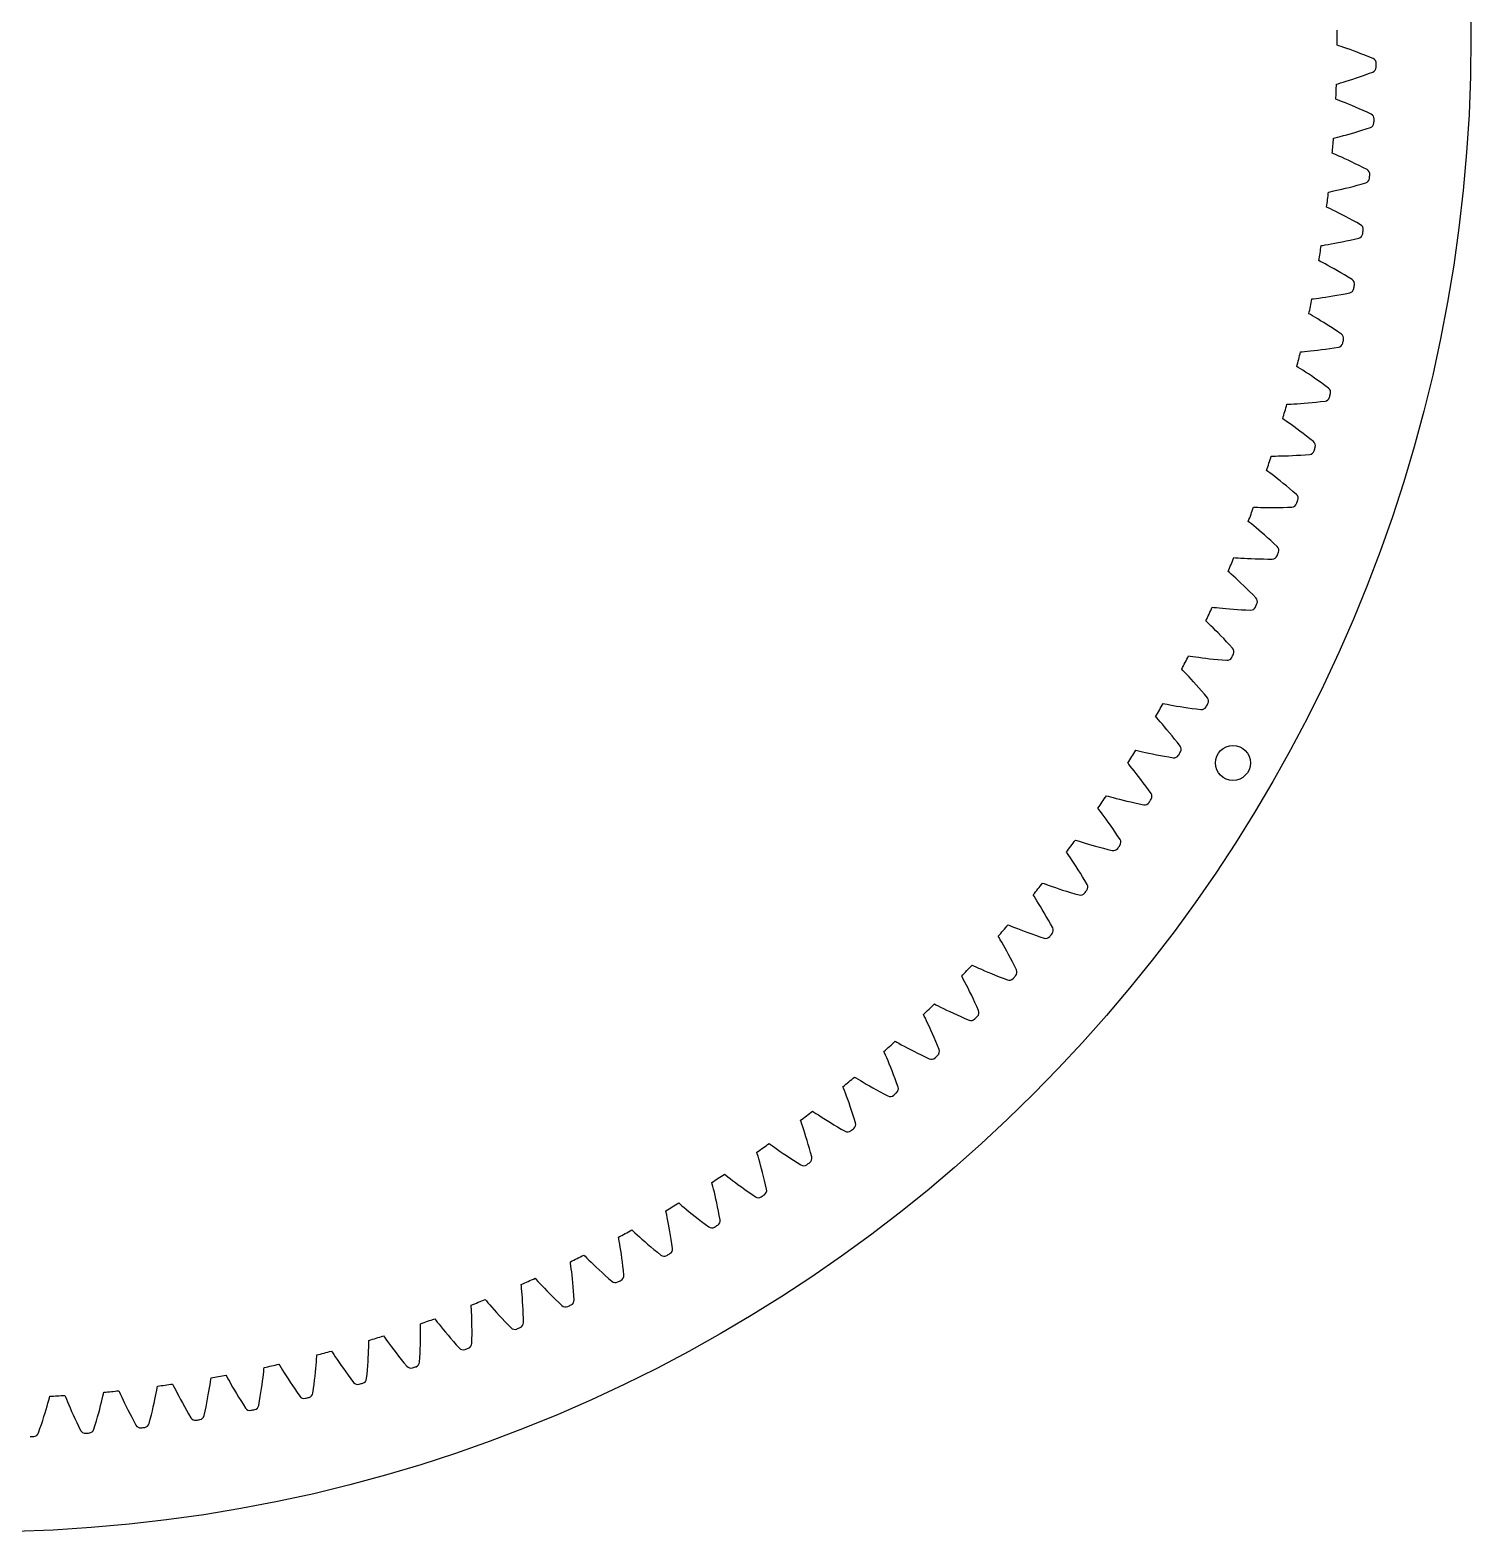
# Model space of a CAD drawing. Header units: millimetres. Extents: x -128 to 128, y -128 to 128.
# Drawn here: x 4.6 to 128.5, y -128.5 to 0.7 of the extents above; entities that cross this region are included whole.
import ezdxf

# ---------------------------------------------------------------- set-up
doc = ezdxf.new("R2010")
doc.units = ezdxf.units.MM

msp = doc.modelspace()

# ---------------------------------------------------------------- linework, layer by layer
at = {"layer": 'fixed_ring'}
for p, q in [((117.134997, -0.696395), (116.998188, -0.651133)), ((117.335015, -0.763652), (117.134997, -0.696395)), ((117.568703, -0.843843), (117.335015, -0.763652)), ((117.827315, -0.934588), (117.568703, -0.843843)), ((118.106163, -1.034756), (117.827315, -0.934588)), ((118.402243, -1.143717), (118.106163, -1.034756)), ((118.713434, -1.261091), (118.402243, -1.143717)), ((119.038139, -1.386638), (118.713434, -1.261091)), ((119.375107, -1.520206), (119.038139, -1.386638)), ((119.723323, -1.661699), (119.375107, -1.520206)), ((120.081959, -1.809979), (119.723323, -1.661699)), ((117.272609, -3.901783), (117.509301, -3.830946)), ((117.509301, -3.830946), (117.771316, -3.750555)), ((117.771316, -3.750555), (118.053927, -3.661552)), ((118.053927, -3.661552), (118.354105, -3.564447)), ((118.354105, -3.564447), (118.669715, -3.459538)), ((118.669715, -3.459538), (118.999155, -3.347)), ((118.999155, -3.347), (119.341167, -3.226934)), ((119.341167, -3.226934), (119.694733, -3.099397)), ((119.694733, -3.099397), (120.058981, -2.965493)), ((116.931576, -4.000822), (117.070076, -3.961035)), ((117.070076, -3.961035), (117.272609, -3.901783)), ((117.014704, -5.352723), (116.879802, -5.302058)), ((117.211889, -5.427879), (117.014704, -5.352723)), ((117.442204, -5.517298), (117.211889, -5.427879)), ((117.697004, -5.618252), (117.442204, -5.517298)), ((117.97165, -5.729427), (117.697004, -5.618252)), ((118.263164, -5.850074), (117.97165, -5.729427)), ((118.569442, -5.979727), (118.263164, -5.850074)), ((118.888899, -6.118084), (118.569442, -5.979727)), ((119.220291, -6.264942), (118.888899, -6.118084)), ((119.562606, -6.420167), (119.220291, -6.264942)), ((119.915064, -6.582588), (119.562606, -6.420167)), ((119.476881, -7.855592), (119.846164, -7.736275)), ((116.680071, -8.646451), (116.820043, -8.612202)), ((116.820043, -8.612202), (117.024772, -8.561049)), ((117.024772, -8.561049), (117.264093, -8.499677)), ((117.264093, -8.499677), (117.529097, -8.429766)), ((117.529097, -8.429766), (117.815022, -8.352069)), ((117.815022, -8.352069), (118.118823, -8.266976)), ((118.118823, -8.266976), (118.438355, -8.174697)), ((118.438355, -8.174697), (118.772009, -8.075345)), ((118.772009, -8.075345), (119.118524, -7.968972)), ((119.118524, -7.968972), (119.476881, -7.855592)), ((116.709386, -10.000588), (116.576605, -9.9446)), ((116.903427, -10.083524), (116.709386, -10.000588)), ((117.130006, -10.182029), (116.903427, -10.083524)), ((117.380591, -10.293033), (117.130006, -10.182029)), ((117.650599, -10.415039), (117.380591, -10.293033)), ((117.937086, -10.54718), (117.650599, -10.415039)), ((118.237967, -10.688907), (117.937086, -10.54718)), ((118.551671, -10.839855), (118.237967, -10.688907)), ((118.876963, -10.999773), (118.551671, -10.839855)), ((119.212836, -11.168484), (118.876963, -10.999773)), ((119.558558, -11.344789), (119.212836, -11.168484)), ((117.696772, -12.956433), (118.01972, -12.876931)), ((118.01972, -12.876931), (118.35706, -12.790922)), ((118.35706, -12.790922), (118.70753, -12.698409)), ((118.70753, -12.698409), (119.070111, -12.599366)), ((119.070111, -12.599366), (119.443846, -12.494824)), ((116.24407, -13.278408), (116.385294, -13.249751)), ((116.385294, -13.249751), (116.591894, -13.206778)), ((116.591894, -13.206778), (116.833466, -13.154969)), ((116.833466, -13.154969), (117.10104, -13.095649)), ((117.10104, -13.095649), (117.389828, -13.029381)), ((117.389828, -13.029381), (117.696772, -12.956433)), ((116.219527, -14.63264), (116.089077, -14.571417)), ((116.410117, -14.723225), (116.219527, -14.63264)), ((116.6326, -14.83066), (116.410117, -14.723225)), ((116.878574, -14.951539), (116.6326, -14.83066)), ((117.143519, -15.084183), (116.878574, -14.951539)), ((117.424526, -15.227609), (117.143519, -15.084183)), ((117.719534, -15.381186), (117.424526, -15.227609)), ((118.026989, -15.544486), (117.719534, -15.381186)), ((118.345666, -15.71721), (118.026989, -15.544486)), ((118.674566, -15.899141), (118.345666, -15.71721)), ((119.013005, -16.089051), (118.674566, -15.899141)), ((115.624264, -17.889369), (115.766516, -17.866349)), ((115.766516, -17.866349), (115.974661, -17.831624)), ((115.974661, -17.831624), (116.218101, -17.78946)), ((116.218101, -17.78946), (116.487822, -17.740825)), ((116.487822, -17.740825), (116.779017, -17.68609)), ((116.779017, -17.68609), (117.088618, -17.625403)), ((117.088618, -17.625403), (117.414471, -17.558803)), ((117.414471, -17.558803), (117.754964, -17.486274)), ((117.754964, -17.486274), (118.108835, -17.407767)), ((118.108835, -17.407767), (118.475067, -17.323217)), ((118.475067, -17.323217), (118.852663, -17.233617)), ((115.545901, -19.241555), (115.417988, -19.175194)), ((115.732739, -19.339645), (115.545901, -19.241555)), ((115.950775, -19.45584), (115.732739, -19.339645)), ((116.191749, -19.586403), (115.950775, -19.45584)), ((116.45121, -19.729475), (116.191749, -19.586403)), ((116.726293, -19.88396), (116.45121, -19.729475)), ((117.014963, -20.049144), (116.726293, -19.88396)), ((117.315682, -20.224539), (117.014963, -20.049144)), ((117.62724, -20.409795), (117.315682, -20.224539)), ((117.948648, -20.604658), (117.62724, -20.409795)), ((118.279269, -20.807873), (117.948648, -20.604658)), ((117.69269, -22.019677), (118.073549, -21.94516)), ((114.821632, -22.472044), (114.964686, -22.454697)), ((114.964686, -22.454697), (115.174048, -22.428274)), ((115.174048, -22.428274), (115.418972, -22.395822)), ((115.418972, -22.395822), (115.690413, -22.357949)), ((115.690413, -22.357949), (115.983554, -22.314835)), ((115.983554, -22.314835), (116.295323, -22.266504)), ((116.295323, -22.266504), (116.623566, -22.212911)), ((116.623566, -22.212911), (116.966673, -22.153976)), ((116.966673, -22.153976), (117.323386, -22.0896)), ((117.323386, -22.0896), (117.69269, -22.019677)), ((114.689572, -23.820045), (114.564399, -23.748651)), ((114.872364, -23.925486), (114.689572, -23.820045)), ((115.085608, -24.050257), (114.872364, -23.925486)), ((115.3212, -24.190297), (115.085608, -24.050257)), ((115.574768, -24.343572), (115.3212, -24.190297)), ((115.843492, -24.50887), (115.574768, -24.343572)), ((116.125366, -24.6854), (115.843492, -24.50887)), ((116.418875, -24.872612), (116.125366, -24.6854)), ((116.722821, -25.070108), (116.418875, -24.872612)), ((117.036228, -25.277596), (116.722821, -25.070108)), ((117.358508, -25.493794), (117.036228, -25.277596)), ((113.837444, -27.019185), (113.981075, -27.00754)), ((113.981075, -27.00754), (114.191321, -26.989461)), ((114.191321, -26.989461), (114.437342, -26.966772)), ((114.437342, -26.966772), (114.710074, -26.93972)), ((114.710074, -26.93972), (115.004697, -26.908294)), ((115.004697, -26.908294), (115.318141, -26.872397)), ((115.318141, -26.872397), (115.648256, -26.831896)), ((115.648256, -26.831896), (115.993434, -26.786648)), ((115.993434, -26.786648), (116.352424, -26.736505)), ((116.352424, -26.736505), (116.724216, -26.68132)), ((116.724216, -26.68132), (117.107736, -26.622003)), ((113.651897, -28.36087), (113.529661, -28.284557)), ((113.830351, -28.473495), (113.651897, -28.36087)), ((114.038466, -28.606646), (113.830351, -28.473495)), ((114.268305, -28.755941), (114.038466, -28.606646)), ((114.515579, -28.919175), (114.268305, -28.755941)), ((114.777519, -29.095027), (114.515579, -28.919175)), ((115.052152, -29.282624), (114.777519, -29.095027)), ((115.337986, -29.481356), (115.052152, -29.282624)), ((115.633839, -29.69078), (115.337986, -29.481356)), ((115.938749, -29.910564), (115.633839, -29.69078)), ((116.25218, -30.139404), (115.938749, -29.910564)), ((112.673255, -31.523604), (112.817235, -31.517678)), ((112.817235, -31.517678), (113.028034, -31.507972)), ((113.028034, -31.507972), (113.274762, -31.495082)), ((113.274762, -31.495082), (113.548355, -31.478894)), ((113.548355, -31.478894), (113.843994, -31.459206)), ((113.843994, -31.459206), (114.158617, -31.435799)), ((114.158617, -31.435799), (114.490081, -31.408454)), ((114.490081, -31.408454), (114.836786, -31.376965)), ((114.836786, -31.376965), (115.197485, -31.341134)), ((115.197485, -31.341134), (115.571177, -31.300773)), ((115.571177, -31.300773), (115.956753, -31.256751)), ((112.434514, -32.856852), (112.315408, -32.775739)), ((112.60835, -32.976482), (112.434514, -32.856852)), ((112.811007, -33.117801), (112.60835, -32.976482)), ((113.034728, -33.276116), (112.811007, -33.117801)), ((113.275317, -33.449052), (113.034728, -33.276116)), ((113.530058, -33.635178), (113.275317, -33.449052)), ((113.797016, -33.833545), (113.530058, -33.635178)), ((114.074723, -34.043484), (113.797016, -33.833545)), ((114.362017, -34.264505), (114.074723, -34.043484)), ((114.657948, -34.496237), (114.362017, -34.264505)), ((114.962033, -34.737357), (114.657948, -34.496237)), ((111.330907, -35.978177), (111.475008, -35.97798)), ((111.475008, -35.97798), (111.686027, -35.976663)), ((111.686027, -35.976663), (111.933072, -35.973592)), ((111.933072, -35.973592), (112.207092, -35.968294)), ((112.207092, -35.968294), (112.50328, -35.960375)), ((112.50328, -35.960375), (112.818585, -35.949494)), ((112.818585, -35.949494), (113.150874, -35.935349)), ((113.150874, -35.935349), (113.498556, -35.917669)), ((113.498556, -35.917669), (113.860395, -35.896206)), ((113.860395, -35.896206), (114.235397, -35.870734)), ((114.235397, -35.870734), (114.622417, -35.842075)), ((111.039349, -37.300879), (110.923562, -37.215095)), ((111.208291, -37.427326), (111.039349, -37.300879)), ((111.40517, -37.576591), (111.208291, -37.427326)), ((111.62242, -37.743675), (111.40517, -37.576591)), ((111.855943, -37.926039), (111.62242, -37.743675)), ((112.103084, -38.122146), (111.855943, -37.926039)), ((112.361944, -38.330969), (112.103084, -38.122146)), ((112.631085, -38.551783), (112.361944, -38.330969)), ((112.909365, -38.784051), (112.631085, -38.551783)), ((113.195849, -39.027364), (112.909365, -38.784051)), ((113.490107, -39.280383), (113.195849, -39.027364)), ((109.812521, -40.375862), (109.956517, -40.381394)), ((109.956517, -40.381394), (110.167421, -40.388467)), ((110.167421, -40.388467), (110.414393, -40.39522)), ((110.414393, -40.39522), (110.688406, -40.40082)), ((110.688406, -40.40082), (110.984675, -40.404683)), ((110.984675, -40.404683), (111.300164, -40.406346)), ((111.300164, -40.406346), (111.632753, -40.405423)), ((111.632753, -40.405423), (111.980863, -40.401579)), ((111.980863, -40.401579), (112.343269, -40.394519)), ((112.343269, -40.394519), (112.718986, -40.383976)), ((112.718986, -40.383976), (113.106841, -40.370726)), ((109.468608, -41.685927), (109.356323, -41.595607)), ((109.63239, -41.81899), (109.468608, -41.685927)), ((109.823178, -41.975964), (109.63239, -41.81899)), ((110.033614, -42.151553), (109.823178, -41.975964)), ((110.259703, -42.343057), (110.033614, -42.151553)), ((110.498851, -42.548834), (110.259703, -42.343057)), ((110.749205, -42.767784), (110.498851, -42.548834)), ((111.009354, -42.999123), (110.749205, -42.767784)), ((111.27818, -43.242271), (111.009354, -42.999123)), ((111.554764, -43.496782), (111.27818, -43.242271)), ((111.83873, -43.761299), (111.554764, -43.496782)), ((108.120499, -44.709704), (108.264161, -44.720956)), ((108.264161, -44.720956), (108.474617, -44.736408)), ((108.474617, -44.736408), (108.721126, -44.752975)), ((108.721126, -44.752975), (108.9947, -44.769465)), ((108.9947, -44.769465), (109.290581, -44.785103)), ((109.290581, -44.785103), (109.605754, -44.799307)), ((109.605754, -44.799307), (109.938117, -44.811608)), ((109.938117, -44.811608), (110.286104, -44.821607)), ((110.286104, -44.821607), (110.648505, -44.82896)), ((110.648505, -44.82896), (111.024344, -44.833362)), ((111.024344, -44.833362), (111.412419, -44.835543)), ((107.724774, -46.00506), (107.61617, -45.910348)), ((107.883137, -46.14453), (107.724774, -46.00506)), ((108.067533, -46.308964), (107.883137, -46.14453)), ((108.270822, -46.492781), (108.067533, -46.308964)), ((108.489119, -46.693122), (108.270822, -46.492781)), ((108.719897, -46.908244), (108.489119, -46.693122)), ((108.961348, -47.136974), (108.719897, -46.908244)), ((109.212094, -47.378473), (108.961348, -47.136974)), ((109.471041, -47.632116), (109.212094, -47.378473)), ((109.737288, -47.897422), (109.471041, -47.632116)), ((106.257517, -48.97285), (106.400618, -48.989805)), ((106.400618, -48.989805), (106.610293, -49.013612)), ((106.610293, -49.013612), (106.855948, -49.039966)), ((106.855948, -49.039966), (107.128651, -49.067319)), ((107.128651, -49.067319), (107.423676, -49.094708)), ((110.010514, -48.17302), (109.737288, -47.897422)), ((105.810606, -50.25145), (105.705852, -50.152495)), ((105.963298, -50.397105), (105.810606, -50.25145)), ((107.423676, -49.094708), (107.738035, -49.121432)), ((107.738035, -49.121432), (108.069646, -49.146936)), ((108.069646, -49.146936), (108.416961, -49.170762)), ((108.416961, -49.170762), (108.778782, -49.192517)), ((108.778782, -49.192517), (109.15415, -49.211858)), ((109.15415, -49.211858), (109.541831, -49.229465)), ((106.141012, -50.568741), (105.963298, -50.397105)), ((106.336832, -50.760494), (106.141012, -50.568741)), ((106.546991, -50.969356), (106.336832, -50.760494)), ((106.769034, -51.193483), (106.546991, -50.969356)), ((107.001201, -51.431631), (106.769034, -51.193483)), ((107.242148, -51.682908), (107.001201, -51.431631)), ((107.490806, -51.946645), (107.242148, -51.682908)), ((107.746295, -52.222326), (107.490806, -51.946645)), ((108.008348, -52.508569), (107.746295, -52.222326)), ((104.22652, -53.158561), (104.368834, -53.181192)), ((104.368834, -53.181192), (104.577396, -53.213316)), ((104.577396, -53.213316), (104.82181, -53.249415)), ((104.82181, -53.249415), (105.093209, -53.287588)), ((105.093209, -53.287588), (105.386912, -53.326685)), ((105.386912, -53.326685), (105.699961, -53.365885)), ((105.699961, -53.365885), (106.030295, -53.404553)), ((106.030295, -53.404553), (106.376388, -53.442168)), ((106.376388, -53.442168), (106.737059, -53.478291)), ((106.737059, -53.478291), (107.11136, -53.51254)), ((107.11136, -53.51254), (107.498035, -53.545546)), ((103.729129, -54.418382), (103.628393, -54.315341)), ((103.87591, -54.569993), (103.729129, -54.418382)), ((104.04666, -54.748558), (103.87591, -54.569993)), ((104.234702, -54.947944), (104.04666, -54.748558)), ((104.436391, -55.164996), (104.234702, -54.947944)), ((104.649348, -55.397774), (104.436391, -55.164996)), ((104.871863, -55.644964), (104.649348, -55.397774)), ((105.10263, -55.905621), (104.871863, -55.644964)), ((105.340606, -56.179036), (105.10263, -55.905621)), ((105.584933, -56.464656), (105.340606, -56.179036)), ((105.835398, -56.761091), (105.584933, -56.464656)), ((102.030719, -57.260217), (102.17202, -57.288487)), ((102.17202, -57.288487), (102.379141, -57.328878)), ((102.379141, -57.328878), (102.621926, -57.374666)), ((102.621926, -57.374666), (102.891593, -57.423599)), ((102.891593, -57.423599), (103.18351, -57.474341)), ((103.18351, -57.474341), (103.494752, -57.525956)), ((103.494752, -57.525956), (103.823288, -57.577726)), ((103.823288, -57.577726), (104.167612, -57.629071)), ((104.167612, -57.629071), (104.526562, -57.679504)), ((104.526562, -57.679504), (104.899206, -57.728607)), ((104.899206, -57.728607), (105.284262, -57.77696)), ((101.483636, -58.499267), (101.387075, -58.392303)), ((101.624273, -58.656594), (101.483636, -58.499267)), ((101.787788, -58.841806), (101.624273, -58.656594)), ((101.967755, -59.048511), (101.787788, -58.841806)), ((102.160655, -59.27341), (101.967755, -59.048511)), ((102.364189, -59.51447), (102.160655, -59.27341)), ((102.576701, -59.770311), (102.364189, -59.51447)), ((102.796923, -60.039936), (102.576701, -59.770311)), ((103.02384, -60.322596), (102.796923, -60.039936)), ((103.256619, -60.617704), (103.02384, -60.322596)), ((103.495101, -60.923862), (103.256619, -60.617704)), ((99.673586, -61.271332), (99.813652, -61.305198)), ((99.813652, -61.305198), (100.019004, -61.353791)), ((100.019004, -61.353791), (100.259776, -61.409195)), ((100.259776, -61.409195), (100.527285, -61.468811)), ((100.527285, -61.468811), (100.816953, -61.531118)), ((100.816953, -61.531118), (101.125897, -61.595066)), ((101.125897, -61.595066), (101.452115, -61.659857)), ((101.452115, -61.659857), (101.794126, -61.72485)), ((101.794126, -61.72485), (102.150786, -61.789514)), ((102.150786, -61.789514), (102.521184, -61.853393)), ((102.521184, -61.853393), (102.904014, -61.917017)), ((99.077675, -62.487653), (98.985444, -62.376934)), ((99.211947, -62.650447), (99.077675, -62.487653)), ((99.367969, -62.842013), (99.211947, -62.650447)), ((99.539576, -63.05571), (99.367969, -62.842013)), ((99.723382, -63.2881), (99.539576, -63.05571)), ((99.917172, -63.537061), (99.723382, -63.2881)), ((100.119345, -63.801148), (99.917172, -63.537061)), ((100.328672, -64.079316), (100.119345, -63.801148)), ((100.544173, -64.370773), (100.328672, -64.079316)), ((100.765035, -64.674903), (100.544173, -64.370773)), ((97.15885, -65.185565), (97.297458, -65.224973)), ((97.297458, -65.224973), (97.500715, -65.281692)), ((97.500715, -65.281692), (97.739095, -65.346624)), ((97.739095, -65.346624), (98.004022, -65.416828)), ((98.004022, -65.416828), (98.290984, -65.490602)), ((98.290984, -65.490602), (98.597142, -65.566783)), ((98.597142, -65.566783), (98.920526, -65.644491)), ((98.920526, -65.644491), (99.259682, -65.72303)), ((99.259682, -65.72303), (99.61349, -65.801823)), ((99.61349, -65.801823), (99.981055, -65.880377)), ((100.991157, -64.9903), (100.765035, -64.674903)), ((96.515053, -66.377234), (96.427296, -66.262935)), ((96.642746, -66.545236), (96.515053, -66.377234)), ((96.791029, -66.742855), (96.642746, -66.545236)), ((96.954004, -66.963204), (96.791029, -66.742855)), ((97.128426, -67.202718), (96.954004, -66.963204)), ((99.981055, -65.880377), (100.361053, -65.95917)), ((97.312165, -67.459187), (97.128426, -67.202718)), ((97.503679, -67.731103), (97.312165, -67.459187)), ((97.701782, -68.017373), (97.503679, -67.731103)), ((97.905525, -68.317168), (97.701782, -68.017373)), ((98.114121, -68.629837), (97.905525, -68.317168)), ((94.490485, -68.996727), (94.627417, -69.041614)), ((94.627417, -69.041614), (94.828259, -69.106369)), ((94.828259, -69.106369), (95.063868, -69.180727)), ((95.063868, -69.180727), (95.325794, -69.261407)), ((95.325794, -69.261407), (95.609597, -69.346532)), ((95.609597, -69.346532), (95.912484, -69.434824)), ((95.912484, -69.434824), (96.232523, -69.525328)), ((96.232523, -69.525328), (96.568289, -69.617288)), ((96.568289, -69.617288), (96.918684, -69.710085)), ((96.918684, -69.710085), (97.282835, -69.80319)), ((98.327526, -68.953975), (98.114121, -68.629837)), ((93.79982, -70.161858), (93.716677, -70.044161)), ((93.920733, -70.334804), (93.79982, -70.161858)), ((94.061043, -70.538161), (93.920733, -70.334804)), ((94.215128, -70.764816), (94.061043, -70.538161)), ((94.379891, -71.011075), (94.215128, -70.764816)), ((94.553288, -71.274646), (94.379891, -71.011075)), ((97.282835, -69.80319), (97.6594, -69.897028)), ((94.733839, -71.553961), (94.553288, -71.274646)), ((94.920405, -71.847881), (94.733839, -71.553961)), ((95.112068, -72.155538), (94.920405, -71.847881)), ((95.308069, -72.476254), (95.112068, -72.155538)), ((91.672711, -72.69879), (91.80775, -72.749086)), ((91.80775, -72.749086), (92.005859, -72.821774)), ((92.005859, -72.821774), (92.238326, -72.905441)), ((92.238326, -72.905441), (92.496837, -72.996471)), ((92.496837, -72.996471), (92.777031, -73.092811)), ((92.777031, -73.092811), (93.076169, -73.193075)), ((93.076169, -73.193075), (93.392357, -73.296231)), ((93.392357, -73.296231), (93.724201, -73.401467)), ((93.724201, -73.401467), (94.07063, -73.508121)), ((94.07063, -73.508121), (94.430792, -73.61563)), ((95.508418, -72.808619), (95.308069, -72.476254)), ((90.936271, -73.835541), (90.857873, -73.714632)), ((91.050213, -74.013158), (90.936271, -73.835541)), ((91.182326, -74.221933), (91.050213, -74.013158)), ((91.327279, -74.454535), (91.182326, -74.221933)), ((91.482121, -74.707149), (91.327279, -74.454535)), ((91.644902, -74.977405), (91.482121, -74.707149)), ((94.430792, -73.61563), (94.803328, -73.724365)), ((91.814206, -75.263678), (91.644902, -74.977405)), ((91.988939, -75.564782), (91.814206, -75.263678)), ((92.16822, -75.879816), (91.988939, -75.564782)), ((92.351315, -76.208071), (92.16822, -75.879816)), ((87.928933, -77.392476), (87.855403, -77.268545)), ((88.035723, -77.574482), (87.928933, -77.392476)), ((88.709984, -76.285902), (88.842917, -76.341527)), ((88.842917, -76.341527), (89.037979, -76.422033)), ((89.037979, -76.422033), (89.266935, -76.514876)), ((89.266935, -76.514876), (89.521624, -76.616111)), ((89.521624, -76.616111), (89.797766, -76.723515)), ((89.797766, -76.723515), (90.092681, -76.835592)), ((90.092681, -76.835592), (90.404518, -76.951237)), ((90.404518, -76.951237), (90.731916, -77.069584)), ((90.731916, -77.069584), (91.073831, -77.189925)), ((91.073831, -77.189925), (91.429434, -77.311668)), ((91.429434, -77.311668), (91.797352, -77.435128)), ((92.538292, -76.548139), (92.351315, -76.208071)), ((88.159432, -77.788345), (88.035723, -77.574482)), ((88.295023, -78.026525), (88.159432, -77.788345)), ((88.439699, -78.285096), (88.295023, -78.026525)), ((88.591607, -78.56161), (88.439699, -78.285096)), ((88.749396, -78.854387), (88.591607, -78.56161)), ((85.606988, -79.75239), (85.737604, -79.813256)), ((85.737604, -79.813256), (85.929311, -79.901454)), ((85.929311, -79.901454), (86.154396, -80.003325)), ((86.154396, -80.003325), (86.404858, -80.114606)), ((88.91202, -79.1622), (88.749396, -78.854387)), ((89.078634, -79.484113), (88.91202, -79.1622)), ((89.248534, -79.819387), (89.078634, -79.484113)), ((89.421843, -80.166619), (89.248534, -79.819387)), ((84.782561, -80.827037), (84.714016, -80.700281)), ((84.88203, -81.013145), (84.782561, -80.827037)), ((84.997139, -81.231757), (84.88203, -81.013145)), ((85.123154, -81.475139), (84.997139, -81.231757)), ((86.404858, -80.114606), (86.676512, -80.232904)), ((86.676512, -80.232904), (86.966738, -80.356617)), ((86.966738, -80.356617), (87.27373, -80.484568)), ((87.27373, -80.484568), (87.596165, -80.615837)), ((87.596165, -80.615837), (87.933025, -80.749677)), ((87.933025, -80.749677), (88.283507, -80.885461)), ((88.283507, -80.885461), (88.646226, -81.02345)), ((85.257435, -81.739258), (85.123154, -81.475139)), ((85.39823, -82.021592), (85.257435, -81.739258)), ((85.544255, -82.320411), (85.39823, -82.021592)), ((85.694513, -82.634446), (85.544255, -82.320411)), ((85.848197, -82.962729), (85.694513, -82.634446)), ((82.368629, -83.092773), (82.496723, -83.158783)), ((82.496723, -83.158783), (82.684772, -83.254533)), ((82.684772, -83.254533), (82.905629, -83.365273)), ((82.905629, -83.365273), (83.151469, -83.486423)), ((83.151469, -83.486423), (83.418204, -83.615427)), ((83.418204, -83.615427), (83.703283, -83.750581)), ((83.703283, -83.750581), (84.004946, -83.890636)), ((84.004946, -83.890636), (84.321906, -84.03462)), ((86.004634, -83.304492), (85.848197, -82.962729)), ((86.164001, -83.65834), (86.004634, -83.304492)), ((81.50213, -84.133794), (81.438679, -84.004414)), ((81.594122, -84.32371), (81.50213, -84.133794)), ((81.700449, -84.546725), (81.594122, -84.32371)), ((81.816687, -84.794925), (81.700449, -84.546725)), ((81.940363, -85.064173), (81.816687, -84.794925)), ((82.069822, -85.351882), (81.940363, -85.064173)), ((84.321906, -84.03462), (84.653179, -84.181747)), ((84.653179, -84.181747), (84.997986, -84.331357)), ((84.997986, -84.331357), (85.354932, -84.483658)), ((79.000029, -86.301769), (79.125397, -86.37282)), ((79.125397, -86.37282), (79.309491, -86.47597)), ((79.309491, -86.47597), (79.52577, -86.595403)), ((82.203851, -85.65627), (82.069822, -85.351882)), ((82.341505, -85.97603), (82.203851, -85.65627)), ((82.482016, -86.310163), (82.341505, -85.97603)), ((82.624742, -86.657876), (82.482016, -86.310163)), ((78.092828, -87.307519), (78.034571, -87.175718)), ((78.177197, -87.500941), (78.092828, -87.307519)), ((78.274573, -87.728007), (78.177197, -87.500941)), ((78.380852, -87.980632), (78.274573, -87.728007)), ((79.52577, -86.595403), (79.7666, -86.726231)), ((79.7666, -86.726231), (80.027996, -86.865738)), ((80.027996, -86.865738), (80.307475, -87.012118)), ((80.307475, -87.012118), (80.603332, -87.164055)), ((80.603332, -87.164055), (80.914318, -87.320527)), ((80.914318, -87.320527), (81.239479, -87.480708)), ((81.239479, -87.480708), (81.578065, -87.643909)), ((81.578065, -87.643909), (81.928675, -87.81028)), ((82.769915, -87.01778), (82.624742, -86.657876)), ((78.493725, -88.254584), (78.380852, -87.980632)), ((78.611644, -88.547212), (78.493725, -88.254584)), ((78.733466, -88.856688), (78.611644, -88.547212)), ((78.858298, -89.181669), (78.733466, -88.856688)), ((74.560045, -90.343192), (74.507074, -90.209179)), ((74.636657, -90.539816), (74.560045, -90.343192)), ((75.506514, -89.374305), (75.628958, -89.450284)), ((75.628958, -89.450284), (75.808805, -89.560671)), ((75.808805, -89.560671), (76.020166, -89.688608)), ((76.020166, -89.688608), (76.255603, -89.828907)), ((76.255603, -89.828907), (76.511246, -89.978696)), ((76.511246, -89.978696), (76.784685, -90.136072)), ((76.784685, -90.136072), (77.074268, -90.299651)), ((77.074268, -90.299651), (77.378787, -90.468363)), ((78.985414, -89.521124), (78.858298, -89.181669)), ((79.114203, -89.874236), (78.985414, -89.521124)), ((79.244953, -90.239627), (79.114203, -89.874236)), ((74.724929, -90.770573), (74.636657, -90.539816)), ((74.821081, -91.027224), (74.724929, -90.770573)), ((74.922973, -91.305447), (74.821081, -91.027224)), ((75.029164, -91.602532), (74.922973, -91.305447)), ((75.138586, -91.916606), (75.029164, -91.602532)), ((77.378787, -90.468363), (77.697323, -90.641344)), ((77.697323, -90.641344), (78.029153, -90.817877)), ((78.029153, -90.817877), (78.372871, -90.998055)), ((71.893608, -92.305521), (72.012934, -92.386308)), ((72.012934, -92.386308), (72.188251, -92.503758)), ((72.188251, -92.503758), (72.394357, -92.639997)), ((72.394357, -92.639997), (72.624031, -92.789545)), ((72.624031, -92.789545), (72.873517, -92.949379)), ((72.873517, -92.949379), (73.140483, -93.117501)), ((75.2504, -92.246293), (75.138586, -91.916606)), ((75.36392, -92.590533), (75.2504, -92.246293)), ((75.478569, -92.948486), (75.36392, -92.590533)), ((75.594689, -93.318787), (75.478569, -92.948486)), ((70.909367, -93.236014), (70.861766, -93.100001)), ((70.978102, -93.435528), (70.909367, -93.236014)), ((71.05713, -93.669612), (70.978102, -93.435528)), ((71.143002, -93.929883), (71.05713, -93.669612)), ((71.233753, -94.211937), (71.143002, -93.929883)), ((71.328049, -94.513009), (71.233753, -94.211937)), ((73.140483, -93.117501), (73.423333, -93.292464)), ((73.423333, -93.292464), (73.720904, -93.473149)), ((73.720904, -93.473149), (74.032311, -93.658657)), ((74.032311, -93.658657), (74.35686, -93.848243)), ((74.35686, -93.848243), (74.693144, -94.041944)), ((68.167022, -95.090783), (68.283043, -95.17625)), ((68.283043, -95.17625), (68.453551, -95.300578)), ((68.453551, -95.300578), (68.654079, -95.444903)), ((68.654079, -95.444903), (68.877625, -95.603464)), ((71.424898, -94.831185), (71.328049, -94.513009)), ((71.523516, -95.165056), (71.424898, -94.831185)), ((71.62326, -95.513537), (71.523516, -95.165056)), ((71.723588, -95.875765), (71.62326, -95.513537)), ((67.146567, -95.98141), (67.104411, -95.843613)), ((67.207315, -96.1835), (67.146567, -95.98141)), ((67.276974, -96.420541), (67.207315, -96.1835)), ((67.352431, -96.68402), (67.276974, -96.420541)), ((67.431897, -96.969458), (67.352431, -96.68402)), ((68.877625, -95.603464), (69.12056, -95.77309)), ((69.12056, -95.77309), (69.380631, -95.951693)), ((69.380631, -95.951693), (69.656301, -96.137763)), ((69.656301, -96.137763), (69.946453, -96.330135)), ((69.946453, -96.330135), (70.250239, -96.527877)), ((70.250239, -96.527877), (70.566995, -96.730216)), ((70.566995, -96.730216), (70.895311, -96.937133)), ((71.824894, -96.25039), (71.723588, -95.875765)), ((64.332651, -97.725687), (64.445182, -97.815699)), ((64.445182, -97.815699), (64.610613, -97.946707)), ((64.610613, -97.946707), (64.805244, -98.09889)), ((64.805244, -98.09889), (65.02231, -98.266214)), ((67.514149, -97.274041), (67.431897, -96.969458)), ((67.598272, -97.595816), (67.514149, -97.274041)), ((67.683538, -97.933344), (67.598272, -97.595816)), ((67.76935, -98.285515), (67.683538, -97.933344)), ((63.277594, -98.575041), (63.24095, -98.435676)), ((63.33026, -98.779385), (63.277594, -98.575041)), ((63.39044, -99.019008), (63.33026, -98.779385)), ((63.455362, -99.285279), (63.39044, -99.019008)), ((63.523417, -99.573651), (63.455362, -99.285279)), ((65.02231, -98.266214), (65.258308, -98.445364)), ((65.258308, -98.445364), (65.511073, -98.634166)), ((65.511073, -98.634166), (65.779128, -98.831048)), ((65.779128, -98.831048), (66.061403, -99.034803)), ((66.061403, -99.034803), (66.357087, -99.244467)), ((66.357087, -99.244467), (66.665548, -99.459239)), ((67.855196, -98.651446), (67.76935, -98.285515)), ((67.941529, -99.029802), (67.855196, -98.651446)), ((60.396557, -100.206067), (60.50542, -100.300482)), ((60.50542, -100.300482), (60.665512, -100.437963)), ((60.665512, -100.437963), (60.853939, -100.597764)), ((60.853939, -100.597764), (61.064181, -100.773585)), ((63.593495, -99.881263), (63.523417, -99.573651)), ((63.664759, -100.206128), (63.593495, -99.881263)), ((63.736539, -100.546779), (63.664759, -100.206128)), ((63.808281, -100.902084), (63.736539, -100.546779)), ((66.665548, -99.459239), (66.985378, -99.679045)), ((59.308567, -101.012804), (59.277492, -100.872092)), ((59.353067, -101.21908), (59.308567, -101.012804)), ((59.403673, -101.460907), (59.353067, -101.21908)), ((59.457958, -101.729548), (59.403673, -101.460907)), ((59.514494, -102.020398), (59.457958, -101.729548)), ((59.572287, -102.330553), (59.514494, -102.020398)), ((61.064181, -100.773585), (61.29287, -100.961976)), ((61.29287, -100.961976), (61.537929, -101.160677)), ((61.537929, -101.160677), (61.797945, -101.36806)), ((61.797945, -101.36806), (62.071896, -101.582877)), ((62.071896, -101.582877), (62.359011, -101.80413)), ((62.359011, -101.80413), (62.658689, -102.030996)), ((63.879512, -101.271138), (63.808281, -100.902084)), ((63.950734, -101.652627), (63.879512, -101.271138)), ((55.24576, -103.290845), (55.220304, -103.149009)), ((55.282024, -103.498727), (55.24576, -103.290845)), ((56.364963, -102.528001), (56.469987, -102.626669)), ((56.469987, -102.626669), (56.624486, -102.770406)), ((56.624486, -102.770406), (56.806411, -102.937572)), ((56.806411, -102.937572), (57.009497, -103.121612)), ((57.009497, -103.121612), (57.230516, -103.318946)), ((59.630579, -102.657994), (59.572287, -102.330553)), ((59.688759, -103.00123), (59.630579, -102.657994)), ((59.746319, -103.359105), (59.688759, -103.00123)), ((62.658689, -102.030996), (62.969528, -102.263344)), ((55.322976, -103.742375), (55.282024, -103.498727)), ((55.366538, -104.012961), (55.322976, -103.742375)), ((55.411466, -104.305829), (55.366538, -104.012961)), ((55.456883, -104.618036), (55.411466, -104.305829)), ((57.230516, -103.318946), (57.467481, -103.527233)), ((57.467481, -103.527233), (57.719047, -103.744789)), ((57.719047, -103.744789), (57.984241, -103.970328)), ((57.984241, -103.970328), (58.262332, -104.202821)), ((58.262332, -104.202821), (58.552754, -104.441421)), ((58.552754, -104.441421), (58.85411, -104.685943)), ((59.802821, -103.730699), (59.746319, -103.359105)), ((59.858821, -104.114718), (59.802821, -103.730699)), ((51.095598, -105.405561), (51.075802, -105.262826)), ((51.123569, -105.614722), (51.095598, -105.405561)), ((51.154802, -105.859804), (51.123569, -105.614722)), ((51.187572, -106.131909), (51.154802, -105.859804)), ((52.244245, -104.687816), (52.345263, -104.790582)), ((52.345263, -104.790582), (52.493925, -104.940348)), ((52.493925, -104.940348), (52.669061, -105.114614)), ((52.669061, -105.114614), (52.864669, -105.306583)), ((52.864669, -105.306583), (53.077668, -105.512548)), ((53.077668, -105.512548), (53.306165, -105.730091)), ((53.306165, -105.730091), (53.548882, -105.957477)), ((55.50211, -104.947536), (55.456883, -104.618036)), ((55.546599, -105.292814), (55.50211, -104.947536)), ((55.589886, -105.652694), (55.546599, -105.292814)), ((55.63157, -106.026241), (55.589886, -105.652694)), ((48.040918, -106.682099), (48.13777, -106.788799)), ((48.13777, -106.788799), (48.280361, -106.944357)), ((48.280361, -106.944357), (48.44843, -107.125448)), ((48.44843, -107.125448), (48.636251, -107.325042)), ((51.220821, -106.426331), (51.187572, -106.131909)), ((51.25379, -106.740097), (51.220821, -106.426331)), ((51.285882, -107.071135), (51.25379, -106.740097)), ((51.316609, -107.417908), (51.285882, -107.071135)), ((53.548882, -105.957477), (53.8049, -106.19338)), ((53.8049, -106.19338), (54.073529, -106.436745)), ((54.073529, -106.436745), (54.354235, -106.686703)), ((54.354235, -106.686703), (54.645632, -106.943012)), ((55.672258, -106.412183), (55.63157, -106.026241)), ((46.864644, -107.35361), (46.850538, -107.210201)), ((46.884278, -107.563717), (46.864644, -107.35361)), ((46.905742, -107.809848), (46.884278, -107.563717)), ((46.927668, -108.08304), (46.905742, -107.809848)), ((46.949186, -108.378552), (46.927668, -108.08304)), ((46.969654, -108.69338), (46.949186, -108.378552)), ((48.636251, -107.325042), (48.840893, -107.539312)), ((48.840893, -107.539312), (49.060561, -107.765768)), ((49.060561, -107.765768), (49.294046, -108.002623)), ((49.294046, -108.002623), (49.540483, -108.248519)), ((49.540483, -108.248519), (49.799224, -108.502371)), ((51.345553, -107.779225), (51.316609, -107.417908)), ((51.372354, -108.154134), (51.345553, -107.779225)), ((51.397665, -108.541388), (51.372354, -108.154134)), ((42.559588, -109.131911), (42.551194, -108.988054)), ((42.570852, -109.342633), (42.559588, -109.131911)), ((42.582515, -109.589422), (42.570852, -109.342633)), ((42.593562, -109.86327), (42.582515, -109.589422)), ((43.761628, -108.507695), (43.854162, -108.618162)), ((43.854162, -108.618162), (43.990456, -108.779266)), ((43.990456, -108.779266), (44.151192, -108.966895)), ((44.151192, -108.966895), (44.33093, -109.173799)), ((44.33093, -109.173799), (44.526891, -109.396035)), ((44.526891, -109.396035), (44.737383, -109.631045)), ((44.737383, -109.631045), (44.961267, -109.876996)), ((46.98856, -109.025432), (46.969654, -108.69338)), ((47.005476, -109.373153), (46.98856, -109.025432)), ((47.020033, -109.735335), (47.005476, -109.373153)), ((47.031907, -110.111013), (47.020033, -109.735335)), ((49.799224, -108.502371), (50.069771, -108.763291)), ((50.069771, -108.763291), (50.350747, -109.030983)), ((38.187235, -110.737652), (38.184567, -110.593575)), ((38.190114, -110.948655), (38.187235, -110.737652)), ((38.191955, -111.195713), (38.190114, -110.948655)), ((39.413142, -110.161719), (39.501211, -110.275776)), ((39.501211, -110.275776), (39.630992, -110.442172)), ((39.630992, -110.442172), (39.784142, -110.636043)), ((39.784142, -110.636043), (39.955512, -110.849929)), ((39.955512, -110.849929), (40.142483, -111.07978)), ((42.603314, -110.159403), (42.593562, -109.86327)), ((42.61125, -110.474797), (42.603314, -110.159403)), ((42.616939, -110.807338), (42.61125, -110.474797)), ((42.620018, -111.155456), (42.616939, -110.807338)), ((44.961267, -109.876996), (45.197732, -110.132494)), ((45.197732, -110.132494), (45.446177, -110.396432)), ((45.446177, -110.396432), (45.706137, -110.667902)), ((45.706137, -110.667902), (45.976248, -110.946553)), ((47.041803, -110.498967), (47.031907, -110.111013)), ((33.748989, -112.379244), (33.754501, -112.168294)), ((33.754501, -112.168294), (33.757563, -112.024225)), ((35.002336, -111.641554), (35.085801, -111.759023)), ((35.085801, -111.759023), (35.208864, -111.930446)), ((35.208864, -111.930446), (35.354185, -112.130253)), ((35.354185, -112.130253), (35.516916, -112.350782)), ((35.516916, -112.350782), (35.694601, -112.587885)), ((38.177933, -112.414034), (38.185468, -112.08153)), ((38.185468, -112.08153), (38.190078, -111.76607)), ((38.190078, -111.76607), (38.192107, -111.469783)), ((38.192107, -111.469783), (38.191955, -111.195713)), ((40.142483, -111.07978), (40.343465, -111.322972)), ((40.343465, -111.322972), (40.557394, -111.57763)), ((40.557394, -111.57763), (40.783515, -111.842327)), ((40.783515, -111.842327), (41.02127, -112.115934)), ((41.02127, -112.115934), (41.270231, -112.397524)), ((42.611558, -112.281824), (42.617093, -111.893783)), ((42.617093, -111.893783), (42.620164, -111.517931)), ((42.620164, -111.517931), (42.620018, -111.155456)), ((29.236706, -113.878562), (29.254499, -113.632139)), ((29.254499, -113.632139), (29.268394, -113.421575)), ((29.268394, -113.421575), (29.277182, -113.277741)), ((30.536184, -112.94486), (30.614913, -113.065555)), ((30.614913, -113.065555), (30.731063, -113.241735)), ((30.731063, -113.241735), (30.868325, -113.447162)), ((30.868325, -113.447162), (31.022161, -113.673986)), ((33.678559, -113.842981), (33.699308, -113.511039)), ((33.699308, -113.511039), (33.716456, -113.196012)), ((33.716456, -113.196012), (33.730262, -112.90004)), ((33.730262, -112.90004), (33.741007, -112.62618)), ((33.741007, -112.62618), (33.748989, -112.379244)), ((35.694601, -112.587885), (35.885756, -112.838876)), ((35.885756, -112.838876), (36.089391, -113.101837)), ((36.089391, -113.101837), (36.30481, -113.375315)), ((36.30481, -113.375315), (36.531499, -113.658158)), ((38.113935, -113.887141), (38.134893, -113.499627)), ((38.134893, -113.499627), (38.152904, -113.124193)), ((38.152904, -113.124193), (38.167169, -112.761999)), ((38.167169, -112.761999), (38.177933, -112.414034)), ((41.270231, -112.397524), (41.529051, -112.686694)), ((24.686177, -114.950879), (24.713753, -114.705358)), ((24.713753, -114.705358), (24.736008, -114.495513)), ((24.736008, -114.495513), (24.750507, -114.352142)), ((26.021748, -114.069578), (26.095616, -114.193307)), ((26.095616, -114.193307), (26.20467, -114.373966)), ((26.20467, -114.373966), (26.333657, -114.584687)), ((26.333657, -114.584687), (26.478353, -114.817448)), ((26.478353, -114.817448), (26.636639, -115.067919)), ((29.125932, -115.091919), (29.159862, -114.761064)), ((29.159862, -114.761064), (29.18952, -114.446968)), ((29.18952, -114.446968), (29.215082, -114.151779)), ((29.215082, -114.151779), (29.236706, -113.878562)), ((31.022161, -113.673986), (31.190279, -113.917966)), ((31.190279, -113.917966), (31.371304, -114.176358)), ((31.371304, -114.176358), (31.564324, -114.447207)), ((31.564324, -114.447207), (31.7687, -114.729033)), ((31.7687, -114.729033), (31.983965, -115.020664)), ((33.556046, -115.312379), (33.592394, -114.926004)), ((33.592394, -114.926004), (33.625317, -114.551584)), ((33.625317, -114.551584), (33.653969, -114.190243)), ((33.653969, -114.190243), (33.678559, -113.842981)), ((36.531499, -113.658158), (36.769069, -113.949423)), ((36.769069, -113.949423), (37.016187, -114.248653)), ((15.522269, -116.306268), (15.561126, -116.098854)), ((15.561126, -116.098854), (15.58697, -115.957088)), ((16.876642, -115.776418), (16.940446, -115.905625)), ((16.940446, -115.905625), (17.034802, -116.094377)), ((17.034802, -116.094377), (17.14664, -116.31468)), ((20.004417, -116.404295), (20.053351, -116.11207)), ((20.053351, -116.11207), (20.096614, -115.841435)), ((20.096614, -115.841435), (20.133929, -115.597205)), ((20.133929, -115.597205), (20.164509, -115.38841)), ((20.164509, -115.38841), (20.184696, -115.245729)), ((21.466166, -115.013928), (21.535057, -115.140496)), ((21.535057, -115.140496), (21.636843, -115.325348)), ((21.636843, -115.325348), (21.75735, -115.54103)), ((21.75735, -115.54103), (21.892677, -115.77936)), ((21.892677, -115.77936), (22.04088, -116.035926)), ((22.04088, -116.035926), (22.200803, -116.307883)), ((24.47515, -116.503083), (24.527252, -116.158872)), ((24.527252, -116.158872), (24.574308, -115.829628)), ((24.574308, -115.829628), (24.61643, -115.516959)), ((24.61643, -115.516959), (24.653708, -115.22302)), ((24.653708, -115.22302), (24.686177, -114.950879)), ((26.636639, -115.067919), (26.807248, -115.333303)), ((26.807248, -115.333303), (26.989347, -115.611612)), ((26.989347, -115.611612), (27.182357, -115.90134)), ((27.182357, -115.90134), (27.385858, -116.2013)), ((27.385858, -116.2013), (27.599535, -116.510519)), ((28.945098, -116.555284), (28.996778, -116.17066)), ((28.996778, -116.17066), (29.044561, -115.797844)), ((29.044561, -115.797844), (29.087556, -115.437928)), ((29.087556, -115.437928), (29.125932, -115.091919)), ((31.983965, -115.020664), (32.209767, -115.321144)), ((32.209767, -115.321144), (32.444794, -115.629963)), ((6.091365, -117.673467), (6.16653, -117.409905)), ((6.16653, -117.409905), (6.232648, -117.171852)), ((6.232648, -117.171852), (6.287862, -116.968181)), ((6.287862, -116.968181), (6.324887, -116.828917)), ((7.624836, -116.751282), (7.678174, -116.88515)), ((7.678174, -116.88515), (7.757235, -117.080802)), ((7.757235, -117.080802), (7.851215, -117.309294)), ((7.851215, -117.309294), (7.957216, -117.562036)), ((10.692839, -117.625676), (10.764836, -117.338263)), ((10.764836, -117.338263), (10.829464, -117.071921)), ((10.829464, -117.071921), (10.886065, -116.831427)), ((10.886065, -116.831427), (10.933138, -116.625722)), ((10.933138, -116.625722), (10.964597, -116.485096)), ((12.260432, -116.355841), (12.319049, -116.487483)), ((12.319049, -116.487483), (12.405827, -116.679837)), ((12.405827, -116.679837), (12.508817, -116.904412)), ((12.508817, -116.904412), (12.624782, -117.15274)), ((12.624782, -117.15274), (12.752132, -117.420269)), ((12.752132, -117.420269), (12.889942, -117.704073)), ((15.220875, -117.74037), (15.293941, -117.415905)), ((15.293941, -117.415905), (15.360772, -117.107571)), ((15.360772, -117.107571), (15.421285, -116.817523)), ((15.421285, -116.817523), (15.475274, -116.548822)), ((15.475274, -116.548822), (15.522269, -116.306268)), ((17.14664, -116.31468), (17.272385, -116.558201)), ((17.272385, -116.558201), (17.410271, -116.820456)), ((17.410271, -116.820456), (17.559255, -117.098556)), ((17.559255, -117.098556), (17.718667, -117.390453)), ((17.718667, -117.390453), (17.888048, -117.6946)), ((19.752588, -117.739384), (19.824043, -117.384022)), ((19.824043, -117.384022), (19.889789, -117.042155)), ((19.889789, -117.042155), (19.949897, -116.715042)), ((19.949897, -116.715042), (20.004417, -116.404295)), ((22.200803, -116.307883), (22.371694, -116.593211)), ((22.371694, -116.593211), (22.553033, -116.890384)), ((22.553033, -116.890384), (22.744448, -117.198197)), ((22.744448, -117.198197), (22.945663, -117.515667)), ((22.945663, -117.515667), (23.155411, -117.842182)), ((24.288382, -117.613891), (24.355313, -117.231626)), ((24.355313, -117.231626), (24.417879, -116.861005)), ((24.417879, -116.861005), (24.47515, -116.503083)), ((27.599535, -116.510519), (27.822099, -116.828437)), ((5.712301, -118.909087), (5.818268, -118.577474)), ((5.818268, -118.577474), (5.916881, -118.25984)), ((5.916881, -118.25984), (6.007998, -117.957791)), ((6.007998, -117.957791), (6.091365, -117.673467)), ((7.957216, -117.562036), (8.073829, -117.834417)), ((8.073829, -117.834417), (8.200248, -118.123475)), ((8.200248, -118.123475), (8.335965, -118.427114)), ((8.335965, -118.427114), (8.480646, -118.743757)), ((8.480646, -118.743757), (8.634064, -119.072164)), ((10.335733, -118.936537), (10.435196, -118.587976)), ((10.435196, -118.587976), (10.527895, -118.252413)), ((10.527895, -118.252413), (10.613802, -117.931109)), ((10.613802, -117.931109), (10.692839, -117.625676)), ((12.889942, -117.704073), (13.037624, -118.002076)), ((13.037624, -118.002076), (13.194779, -118.312717)), ((13.194779, -118.312717), (13.361132, -118.634765)), ((13.361132, -118.634765), (13.536488, -118.967218)), ((14.867159, -119.171811), (14.96425, -118.796072)), ((14.96425, -118.796072), (15.056064, -118.431593)), ((15.056064, -118.431593), (15.141591, -118.079352)), ((15.141591, -118.079352), (15.220875, -117.74037)), ((17.888048, -117.6946), (18.067074, -118.00978)), ((18.067074, -118.00978), (18.255508, -118.334998)), ((18.255508, -118.334998), (18.45211, -118.669594)), ((19.593261, -118.486527), (19.675337, -118.107225)), ((19.675337, -118.107225), (19.752588, -117.739384)), ((5.351942, -119.976288), (5.478577, -119.60945)), ((5.478577, -119.60945), (5.59906, -119.253418)), ((5.59906, -119.253418), (5.712301, -118.909087)), ((8.634064, -119.072164), (8.796064, -119.411325)), ((8.796064, -119.411325), (8.96546, -119.760484)), ((10.117549, -119.66866), (10.229501, -119.297078)), ((10.229501, -119.297078), (10.335733, -118.936537)), ((13.536488, -118.967218), (13.719632, -119.309365))]:
    msp.add_line(p, q, dxfattribs=at)
for centre, radius, start, end in [((0, 0), 117, 359.681134, 0.318866), ((119.897987, -2.545277), 0.45, 290.962956, 358.783868), ((119.904386, -2.223461), 0.45, 358.937651, 66.758563), ((0, 0), 120.375, 358.783868, 358.937651), ((0, 0), 117, 357.402653, 358.040385), ((119.702004, -7.309991), 0.45, 288.684475, 356.505387), ((119.721192, -6.988684), 0.45, 356.65917, 64.480082), ((0, 0), 120.375, 356.505387, 356.65917), ((0, 0), 117, 355.124172, 355.761904), ((119.348695, -11.742856), 0.45, 354.380689, 62.201601), ((119.316747, -12.063146), 0.45, 286.405994, 354.226906), ((0, 0), 120.375, 354.226906, 354.380689), ((0, 0), 117, 352.845691, 353.483423), ((118.787482, -16.47846), 0.45, 352.102208, 59.92312), ((0, 0), 120.375, 351.948425, 352.102208), ((0, 0), 117, 350.56721, 351.204942), ((118.742826, -16.797227), 0.45, 284.127513, 351.948425), ((117.981149, -21.504748), 0.45, 281.849032, 349.669944), ((118.038443, -21.188009), 0.45, 349.823727, 57.644639), ((0, 0), 120.375, 349.669944, 349.823727), ((0, 0), 117, 348.288729, 348.926461), ((117.10276, -25.864054), 0.45, 347.545246, 55.366158), ((0, 0), 117, 346.010248, 346.64798), ((117.032919, -26.178266), 0.45, 279.570551, 347.391463), ((0, 0), 120.375, 347.391463, 347.545246), ((115.899635, -30.81039), 0.45, 277.29207, 345.112982), ((115.981913, -30.499204), 0.45, 345.266765, 53.087677), ((0, 0), 120.375, 345.112982, 345.266765), ((0, 0), 117, 343.731767, 344.369499), ((114.677676, -35.086128), 0.45, 342.988284, 50.809196), ((0, 0), 117, 341.453286, 342.091018), ((114.583091, -35.393797), 0.45, 275.013589, 342.834501), ((0, 0), 120.375, 342.834501, 342.988284), ((113.192109, -39.617573), 0.45, 340.709803, 48.530715), ((0, 0), 120.375, 340.55602, 340.709803), ((0, 0), 117, 339.174805, 339.812537), ((113.085367, -39.921239), 0.45, 272.735108, 340.55602), ((111.527562, -44.086375), 0.45, 338.431322, 46.252234), ((0, 0), 117, 336.896324, 337.534056), ((111.408832, -44.385557), 0.45, 270.456627, 338.277539), ((0, 0), 120.375, 338.277539, 338.431322), ((0, 0), 117, 334.617843, 335.255575), ((109.556137, -48.779693), 0.45, 268.178146, 335.999058), ((0, 0), 120.375, 335.999058, 336.152841), ((109.686668, -48.485468), 0.45, 336.152841, 43.973753), ((107.672336, -52.807895), 0.45, 333.87436, 41.695272), ((0, 0), 117, 332.339362, 332.977094), ((107.530211, -53.096698), 0.45, 265.899665, 333.720577), ((0, 0), 120.375, 333.720577, 333.87436), ((105.487752, -57.046821), 0.45, 331.595879, 39.416791), ((0, 0), 117, 330.060881, 330.698613), ((105.334258, -57.329746), 0.45, 263.621184, 331.442096), ((0, 0), 120.375, 331.442096, 331.595879), ((0, 0), 117, 327.7824, 328.420132), ((102.971749, -61.472144), 0.45, 261.342703, 329.163615), ((0, 0), 120.375, 329.163615, 329.317398), ((103.13637, -61.195545), 0.45, 329.317398, 37.13831), ((0, 0), 117, 325.503919, 326.141651), ((100.446421, -65.517342), 0.45, 259.064222, 326.885134), ((0, 0), 120.375, 326.885134, 327.038917), ((100.621909, -65.247507), 0.45, 327.038917, 34.859829), ((0, 0), 117, 323.225438, 323.86317), ((97.762267, -69.458943), 0.45, 256.785741, 324.606653), ((0, 0), 120.375, 324.606653, 324.760436), ((97.948343, -69.196298), 0.45, 324.760436, 32.581348), ((0, 0), 117, 320.946957, 321.584689), ((94.92353, -73.290716), 0.45, 254.50726, 322.328172), ((0, 0), 120.375, 322.328172, 322.481954), ((95.119901, -73.035676), 0.45, 322.481954, 30.302867), ((0, 0), 117, 318.668475, 319.306208), ((91.9347, -77.006601), 0.45, 252.228779, 320.049691), ((0, 0), 120.375, 320.049691, 320.203473), ((92.141055, -76.75957), 0.45, 320.203473, 28.024386), ((0, 0), 117, 316.389994, 317.027727), ((88.800502, -80.600722), 0.45, 249.950298, 317.77121), ((0, 0), 120.375, 317.77121, 317.924992), ((89.016515, -80.362091), 0.45, 317.924992, 25.745905), ((0, 0), 117, 314.111513, 314.749246), ((85.751222, -83.837543), 0.45, 315.646511, 23.467424), ((85.525892, -84.067398), 0.45, 247.671817, 315.492729), ((0, 0), 120.375, 315.492729, 315.646511), ((0, 0), 117, 311.833032, 312.470765), ((82.116049, -87.401145), 0.45, 245.393336, 313.214248), ((0, 0), 120.375, 313.214248, 313.36803), ((82.350338, -87.18043), 0.45, 313.36803, 21.188943), ((0, 0), 117, 309.554551, 310.192284), ((78.819242, -90.385468), 0.45, 311.089549, 18.910462), ((78.576363, -90.596693), 0.45, 243.114855, 310.935767), ((0, 0), 120.375, 310.935767, 311.089549), ((0, 0), 117, 307.27607, 307.913803), ((74.912431, -93.64899), 0.45, 240.836374, 308.657286), ((0, 0), 120.375, 308.657286, 308.811068), ((75.163516, -93.447587), 0.45, 308.811068, 16.63198), ((0, 0), 117, 304.997589, 305.635322), ((0, 0), 120.375, 306.378805, 306.532587), ((71.388941, -96.361947), 0.45, 306.532587, 14.353499), ((0, 0), 117, 302.719108, 303.356841), ((71.130048, -96.553208), 0.45, 238.557893, 306.378805), ((67.501485, -99.123938), 0.45, 304.254106, 12.075018), ((0, 0), 117, 300.440627, 301.07836), ((67.235193, -99.304755), 0.45, 236.279412, 304.100324), ((0, 0), 120.375, 304.100324, 304.254106), ((63.507296, -101.729194), 0.45, 301.975625, 9.796537), ((0, 0), 117, 298.162146, 298.799879), ((63.234026, -101.899282), 0.45, 234.000931, 301.821843), ((0, 0), 120.375, 301.821843, 301.975625), ((0, 0), 120.375, 299.543362, 299.697144), ((59.412689, -104.173596), 0.45, 299.697144, 7.518056), ((0, 0), 117, 295.883665, 296.521398), ((59.132872, -104.332684), 0.45, 231.72245, 299.543362), ((0, 0), 117, 293.605184, 294.242917), ((54.938218, -106.601116), 0.45, 229.443969, 297.264881), ((0, 0), 120.375, 297.264881, 297.418663), ((55.224138, -106.453277), 0.45, 297.418663, 5.239575), ((0, 0), 117, 291.326703, 291.964436), ((50.656695, -108.700989), 0.45, 227.165488, 294.9864), ((0, 0), 120.375, 294.9864, 295.140182), ((50.948266, -108.564634), 0.45, 295.140182, 2.961094), ((0, 0), 117, 289.048222, 289.685955), ((46.295073, -110.628983), 0.45, 224.887007, 292.707919), ((0, 0), 120.375, 292.707919, 292.861701), ((46.591835, -110.504328), 0.45, 292.861701, 0.682613), ((0, 0), 117, 286.769741, 287.407474), ((42.161732, -112.269292), 0.45, 290.58322, 358.404132), ((0, 0), 117, 284.49126, 285.128993), ((41.860249, -112.38205), 0.45, 222.608526, 290.429438), ((0, 0), 120.375, 290.429438, 290.58322), ((0, 0), 117, 282.212779, 282.850512), ((37.359235, -113.957418), 0.45, 220.330045, 288.150957), ((0, 0), 120.375, 288.150957, 288.304739), ((37.664963, -113.856735), 0.45, 288.304739, 356.125651), ((0, 0), 117, 277.655817, 278.29355), ((0, 0), 117, 279.934298, 280.572031), ((32.799149, -115.352596), 0.45, 218.051564, 285.872476), ((0, 0), 120.375, 285.872476, 286.026258), ((33.108638, -115.264148), 0.45, 286.026258, 353.84717), ((0, 0), 117, 273.098855, 273.736588), ((0, 0), 117, 275.377336, 276.015069), ((28.187201, -116.565378), 0.45, 215.773083, 283.593995), ((0, 0), 120.375, 283.593995, 283.747777), ((28.499962, -116.489303), 0.45, 283.747777, 351.568689), ((18.836958, -118.436374), 0.45, 211.216121, 279.037033), ((19.154774, -118.385389), 0.45, 279.190815, 347.011727), ((23.530683, -117.593846), 0.45, 213.494602, 281.315514), ((0, 0), 120.375, 281.315514, 281.469296), ((23.846221, -117.530266), 0.45, 281.469296, 349.290208), ((4.928608, -119.823681), 0.45, 272.355372, 340.176284), ((9.367622, -119.558577), 0.45, 206.659159, 274.480071), ((0, 0), 120.375, 274.480071, 274.633853), ((9.688484, -119.533003), 0.45, 274.633853, 342.454765), ((14.113448, -119.091629), 0.45, 208.93764, 276.758552), ((0, 0), 120.375, 276.758552, 276.912334), ((14.43304, -119.05332), 0.45, 276.912334, 344.733246), ((0, 0), 120.375, 279.037033, 279.190815), ((0, 0), 120.375, 272.20159, 272.355372)]:
    msp.add_arc(centre, radius, start, end, dxfattribs=at)
at = {"layer": 'holes'}
msp.add_circle((108.032277, -62.372464), 1.5, dxfattribs=at)
at = {"layer": 'outer'}
msp.add_circle((0, 0), 128.494929, dxfattribs=at)

doc.saveas('drawing.dxf')
